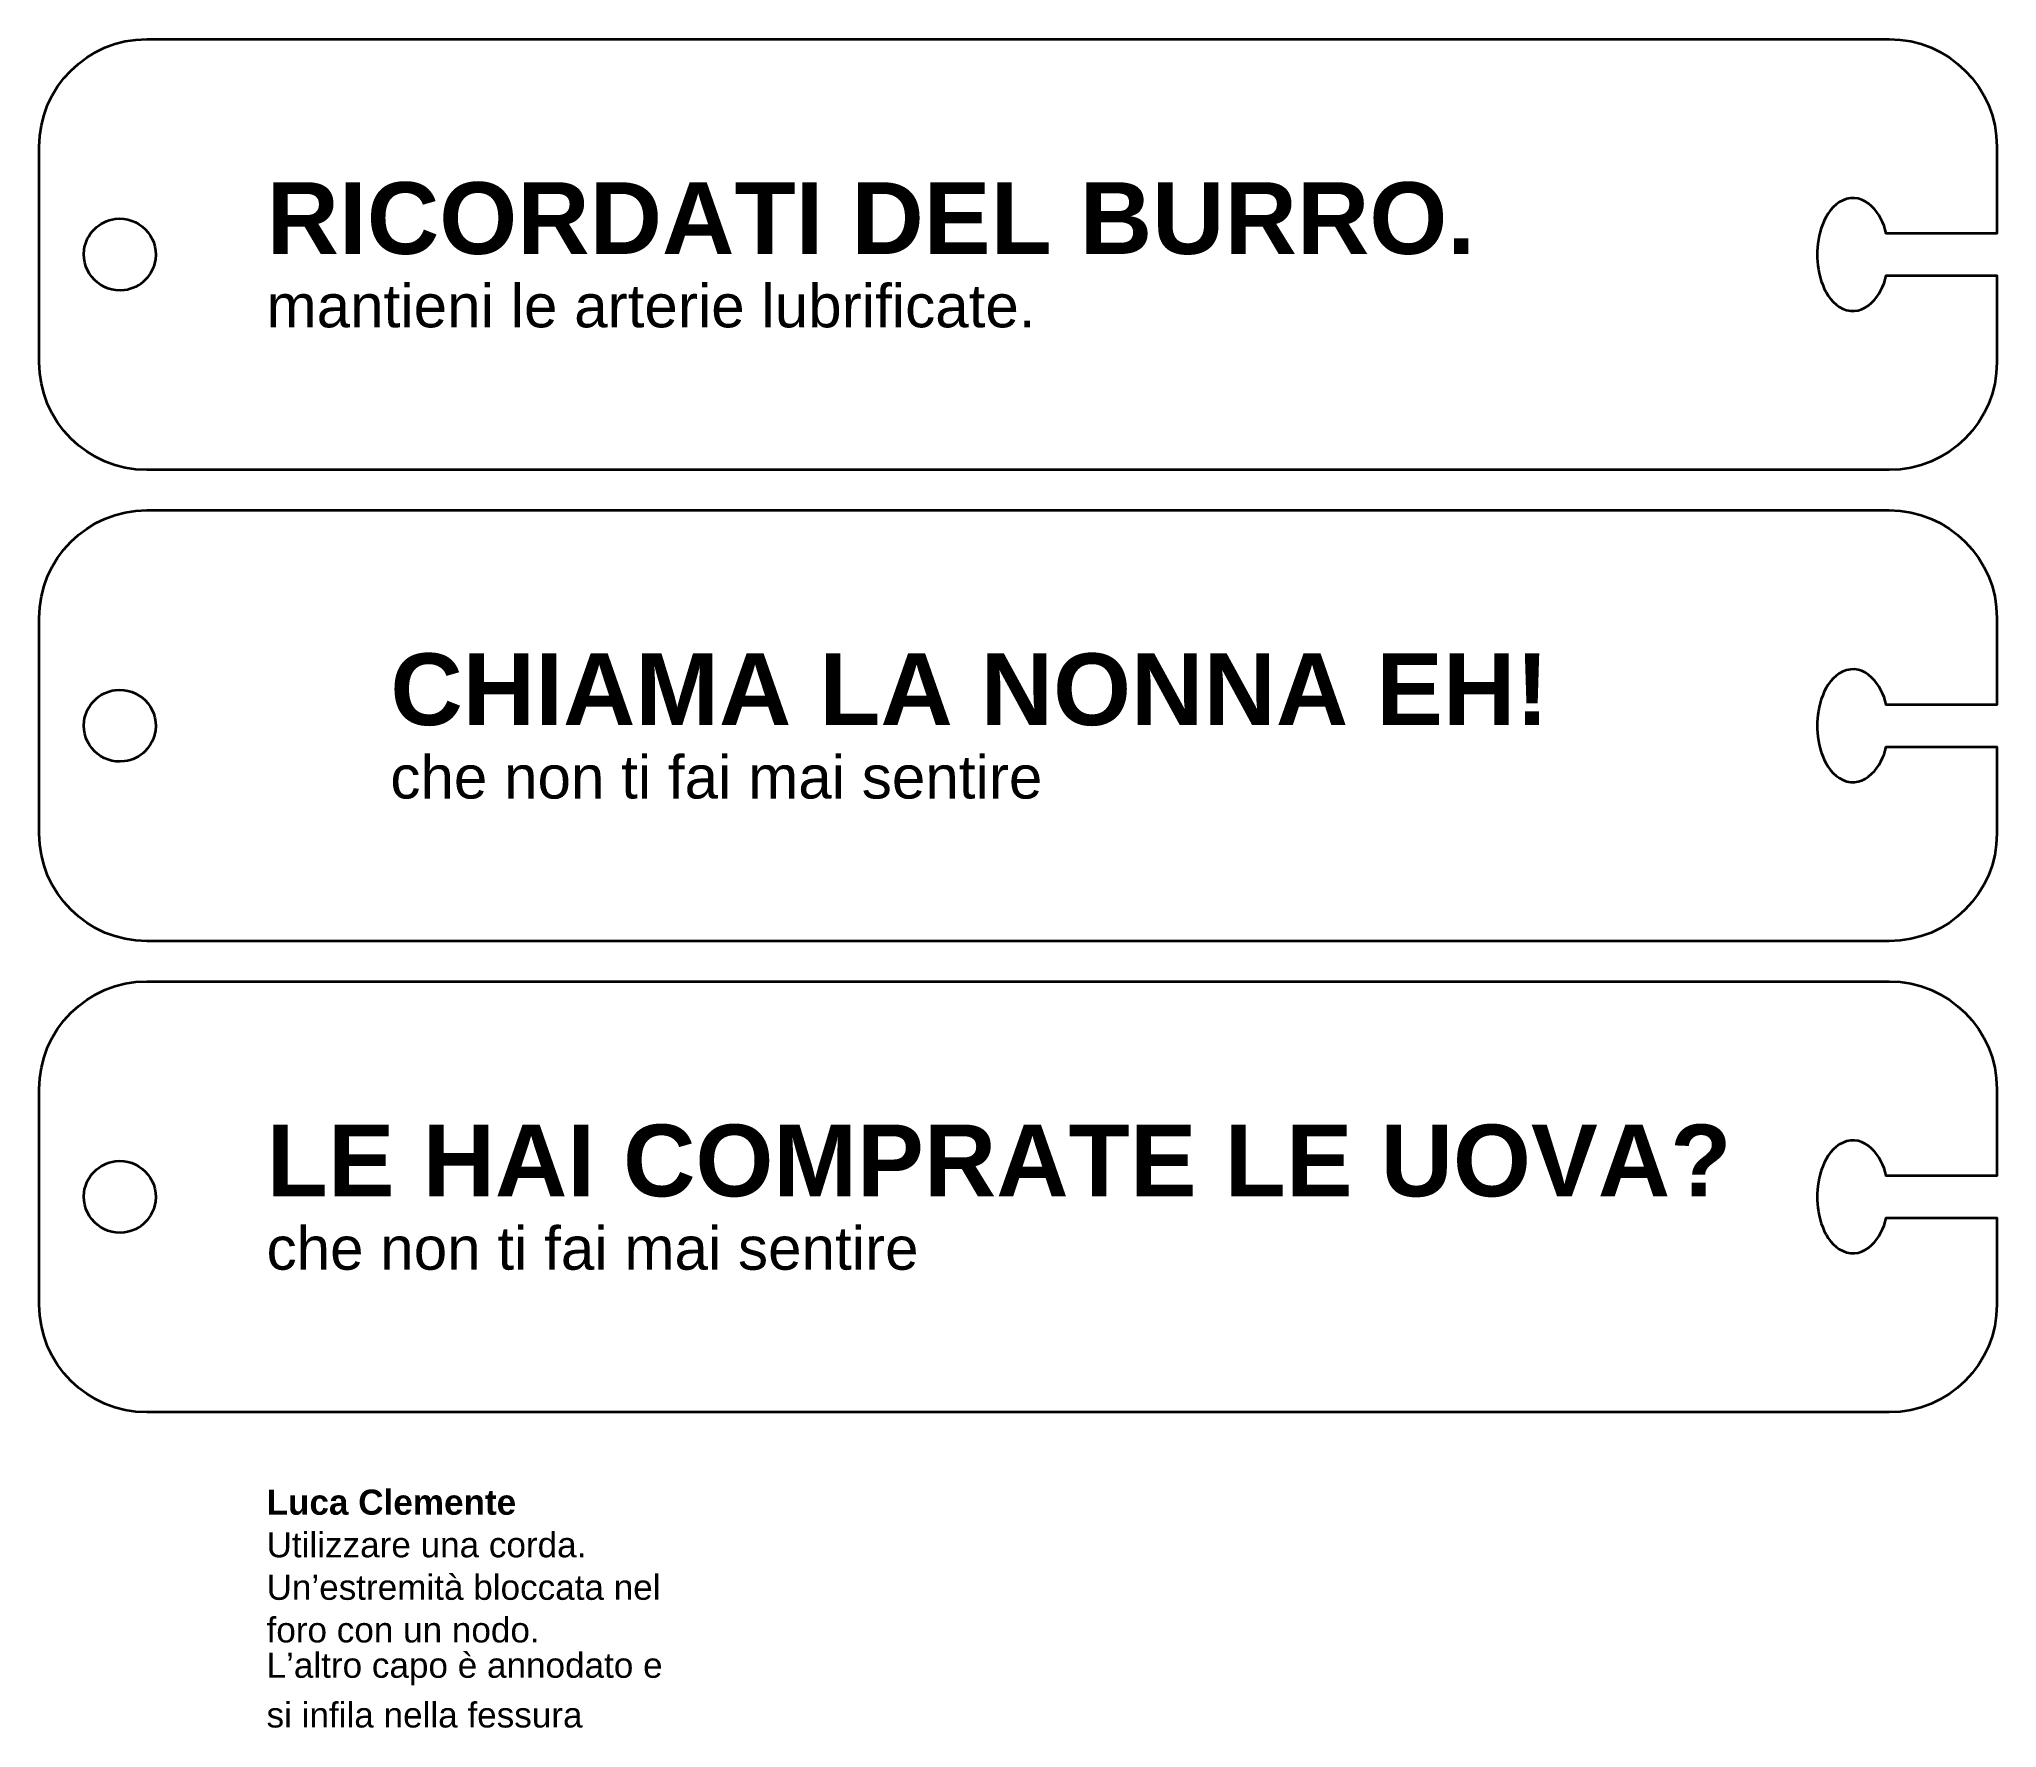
# Model space of a CAD drawing. Header units: inches. Extents: x -29 to 244, y 6 to 241.
import ezdxf

# ---------------------------------------------------------------- set-up
doc = ezdxf.new("R2010")
doc.units = ezdxf.units.IN
doc.header["$MEASUREMENT"] = 0
doc.layers.add('Predefinito', color=7, linetype='Continuous')

msp = doc.modelspace()

# ---------------------------------------------------------------- linework, layer by layer
at = {"layer": 'Predefinito', "color": 7, "lineweight": 35}
for points, knots in [([(-8.77, 241.15), (-8.77, 241.15), (-13.77, 241.15), (-13.77, 241.15), (-22.06, 241.15), (-28.77, 234.44), (-28.77, 226.15), (-28.77, 226.15), (-28.77, 196.15), (-28.77, 196.15), (-28.77, 187.87), (-22.06, 181.15), (-13.77, 181.15), (-13.77, 181.15), (-8.77, 181.15), (-8.77, 181.15), (62.89, 181.15), (134.56, 181.15), (206.23, 181.15), (206.23, 181.15), (228.73, 181.15), (228.73, 181.15), (237.01, 181.15), (243.73, 187.87), (243.73, 196.15), (243.73, 196.15), (243.73, 208.23), (243.73, 208.23), (243.73, 208.23), (228.34, 208.23), (228.34, 208.23), (227.96, 206.75), (227.43, 205.51), (226.29, 204.42), (225.18, 203.37), (223.74, 202.93), (222.27, 203.61), (219.6, 204.86), (218.7, 208.67), (218.7, 211.15), (218.7, 213.64), (219.6, 217.44), (222.27, 218.69), (223.73, 219.38), (225.18, 218.94), (226.29, 217.88), (227.43, 216.79), (227.96, 215.55), (228.34, 214.07), (228.34, 214.07), (243.73, 214.07), (243.73, 214.07), (243.73, 214.07), (243.73, 226.15), (243.73, 226.15), (243.73, 234.44), (237.01, 241.15), (228.73, 241.15), (228.73, 241.15), (206.23, 241.15), (206.23, 241.15), (134.56, 241.15), (62.89, 241.15), (-8.77, 241.15)], [0, 0, 0, 0, 1, 1, 1, 2, 2, 2, 3, 3, 3, 4, 4, 4, 5, 5, 5, 6, 6, 6, 7, 7, 7, 8, 8, 8, 9, 9, 9, 10, 10, 10, 11, 11, 11, 12, 12, 12, 13, 13, 13, 14, 14, 14, 15, 15, 15, 16, 16, 16, 17, 17, 17, 18, 18, 18, 19, 19, 19, 20, 20, 20, 21, 21, 21, 21]), ([(-12.59, 210.5), (-12.18, 213.77), (-14.93, 216.52), (-18.2, 216.11), (-20.43, 215.83), (-22.23, 214.03), (-22.51, 211.8), (-22.92, 208.53), (-20.17, 205.78), (-16.9, 206.19), (-14.67, 206.47), (-12.87, 208.27), (-12.59, 210.5)], [0, 0, 0, 0, 1, 1, 1, 2, 2, 2, 3, 3, 3, 4, 4, 4, 4]), ([(-8.77, 175.53), (-8.77, 175.53), (-13.77, 175.53), (-13.77, 175.53), (-22.06, 175.53), (-28.77, 168.82), (-28.77, 160.53), (-28.77, 160.53), (-28.77, 130.53), (-28.77, 130.53), (-28.77, 122.25), (-22.06, 115.53), (-13.77, 115.53), (-13.77, 115.53), (-8.77, 115.53), (-8.77, 115.53), (62.89, 115.53), (134.56, 115.53), (206.23, 115.53), (206.23, 115.53), (228.73, 115.53), (228.73, 115.53), (237.01, 115.53), (243.73, 122.25), (243.73, 130.53), (243.73, 130.53), (243.73, 142.61), (243.73, 142.61), (243.73, 142.61), (228.34, 142.61), (228.34, 142.61), (227.96, 141.13), (227.43, 139.9), (226.29, 138.81), (225.18, 137.75), (223.74, 137.31), (222.27, 137.99), (219.6, 139.24), (218.7, 143.05), (218.7, 145.53), (218.7, 148.02), (219.6, 151.82), (222.27, 153.07), (223.73, 153.76), (225.18, 153.32), (226.29, 152.26), (227.43, 151.17), (227.96, 149.94), (228.34, 148.46), (228.34, 148.46), (243.73, 148.46), (243.73, 148.46), (243.73, 148.46), (243.73, 160.53), (243.73, 160.53), (243.73, 168.82), (237.01, 175.53), (228.73, 175.53), (228.73, 175.53), (206.23, 175.53), (206.23, 175.53), (134.56, 175.53), (62.89, 175.53), (-8.77, 175.53)], [0, 0, 0, 0, 1, 1, 1, 2, 2, 2, 3, 3, 3, 4, 4, 4, 5, 5, 5, 6, 6, 6, 7, 7, 7, 8, 8, 8, 9, 9, 9, 10, 10, 10, 11, 11, 11, 12, 12, 12, 13, 13, 13, 14, 14, 14, 15, 15, 15, 16, 16, 16, 17, 17, 17, 18, 18, 18, 19, 19, 19, 20, 20, 20, 21, 21, 21, 21]), ([(-12.59, 144.88), (-12.18, 148.16), (-14.93, 150.91), (-18.2, 150.49), (-20.43, 150.21), (-22.23, 148.41), (-22.51, 146.18), (-22.92, 142.91), (-20.17, 140.16), (-16.9, 140.58), (-14.67, 140.86), (-12.87, 142.66), (-12.59, 144.88)], [0, 0, 0, 0, 1, 1, 1, 2, 2, 2, 3, 3, 3, 4, 4, 4, 4]), ([(-8.77, 109.92), (-8.77, 109.92), (-13.77, 109.92), (-13.77, 109.92), (-22.06, 109.92), (-28.77, 103.2), (-28.77, 94.92), (-28.77, 94.92), (-28.77, 64.92), (-28.77, 64.92), (-28.77, 56.63), (-22.06, 49.92), (-13.77, 49.92), (-13.77, 49.92), (-8.77, 49.92), (-8.77, 49.92), (62.89, 49.92), (134.56, 49.92), (206.23, 49.92), (206.23, 49.92), (228.73, 49.92), (228.73, 49.92), (237.01, 49.92), (243.73, 56.63), (243.73, 64.92), (243.73, 64.92), (243.73, 77), (243.73, 77), (243.73, 77), (228.34, 77), (228.34, 77), (227.96, 75.52), (227.43, 74.28), (226.29, 73.19), (225.18, 72.14), (223.74, 71.69), (222.27, 72.38), (219.6, 73.63), (218.7, 77.43), (218.7, 79.92), (218.7, 82.4), (219.6, 86.21), (222.27, 87.46), (223.73, 88.14), (225.18, 87.7), (226.29, 86.65), (227.43, 85.56), (227.96, 84.32), (228.34, 82.84), (228.34, 82.84), (243.73, 82.84), (243.73, 82.84), (243.73, 82.84), (243.73, 94.92), (243.73, 94.92), (243.73, 103.2), (237.01, 109.92), (228.73, 109.92), (228.73, 109.92), (206.23, 109.92), (206.23, 109.92), (134.56, 109.92), (62.89, 109.92), (-8.77, 109.92)], [0, 0, 0, 0, 1, 1, 1, 2, 2, 2, 3, 3, 3, 4, 4, 4, 5, 5, 5, 6, 6, 6, 7, 7, 7, 8, 8, 8, 9, 9, 9, 10, 10, 10, 11, 11, 11, 12, 12, 12, 13, 13, 13, 14, 14, 14, 15, 15, 15, 16, 16, 16, 17, 17, 17, 18, 18, 18, 19, 19, 19, 20, 20, 20, 21, 21, 21, 21]), ([(-12.59, 79.27), (-12.18, 82.54), (-14.93, 85.29), (-18.2, 84.88), (-20.43, 84.6), (-22.23, 82.8), (-22.51, 80.57), (-22.92, 77.3), (-20.17, 74.55), (-16.9, 74.96), (-14.67, 75.24), (-12.87, 77.04), (-12.59, 79.27)], [0, 0, 0, 0, 1, 1, 1, 2, 2, 2, 3, 3, 3, 4, 4, 4, 4])]:
    msp.add_open_spline(points, degree=3, knots=knots, dxfattribs=at)

# ---------------------------------------------------------------- texts
at = {"layer": 'Predefinito', "color": 7, "attachment_point": 7}
for s, insert, char_height in [('\\fArial|b1|i0|c0|p34;\\W1;RICORDATI DEL BURRO.', (2.88, 211.09), 9.9907), ('\\fArial|b0|i0|c0|p34;\\W1;mantieni le arterie lubrificate.', (2.88, 200.93), 5.9944), ('\\fArial|b1|i0|c0|p34;\\W1;CHIAMA LA NONNA EH!', (20.11, 145.47), 9.9907), ('\\fArial|b0|i0|c0|p34;\\W1;che non ti fai mai sentire', (20.11, 135.31), 5.9944), ('\\fArial|b1|i0|c0|p34;\\W1;LE HAI COMPRATE LE UOVA?', (2.88, 79.85), 9.9907), ('\\fArial|b0|i0|c0|p34;\\W1;che non ti fai mai sentire', (2.88, 69.69), 5.9944), ('\\fArial|b1|i0|c0|p34;\\W1;Luca Clemente', (2.88, 35.6), 3.4967), ('\\fArial|b0|i0|c0|p34;\\W1;Utilizzare una corda.', (2.88, 29.67), 3.4967), ('\\fArial|b0|i0|c0|p34;\\W1;Un’estremità bloccata nel ', (2.88, 23.75), 3.4967), ('\\fArial|b0|i0|c0|p34;\\W1;foro con un nodo.', (2.88, 17.82), 3.4967), ('\\fArial|b0|i0|c0|p34;\\W1;L’altro capo è annodato e ', (2.88, 11.89), 3.4967), ('\\fArial|b0|i0|c0|p34;\\W1;si infila nella fessura', (2.88, 5.97), 3.4967)]:
    msp.add_mtext(s, dxfattribs=dict(at, insert=insert, char_height=char_height))

doc.saveas('drawing.dxf')
